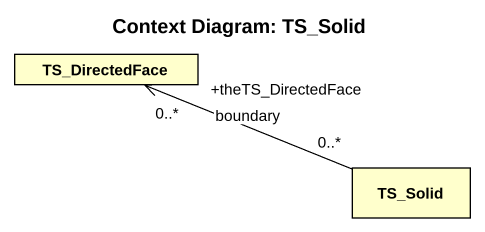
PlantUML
@startuml
title Context Diagram: TS_Solid
hide circle
hide empty members
class TS_DirectedFace
class TS_Solid
TS_DirectedFace "+theTS_DirectedFace\n0..*" <-right- "0..*" TS_Solid : boundary
@enduml
